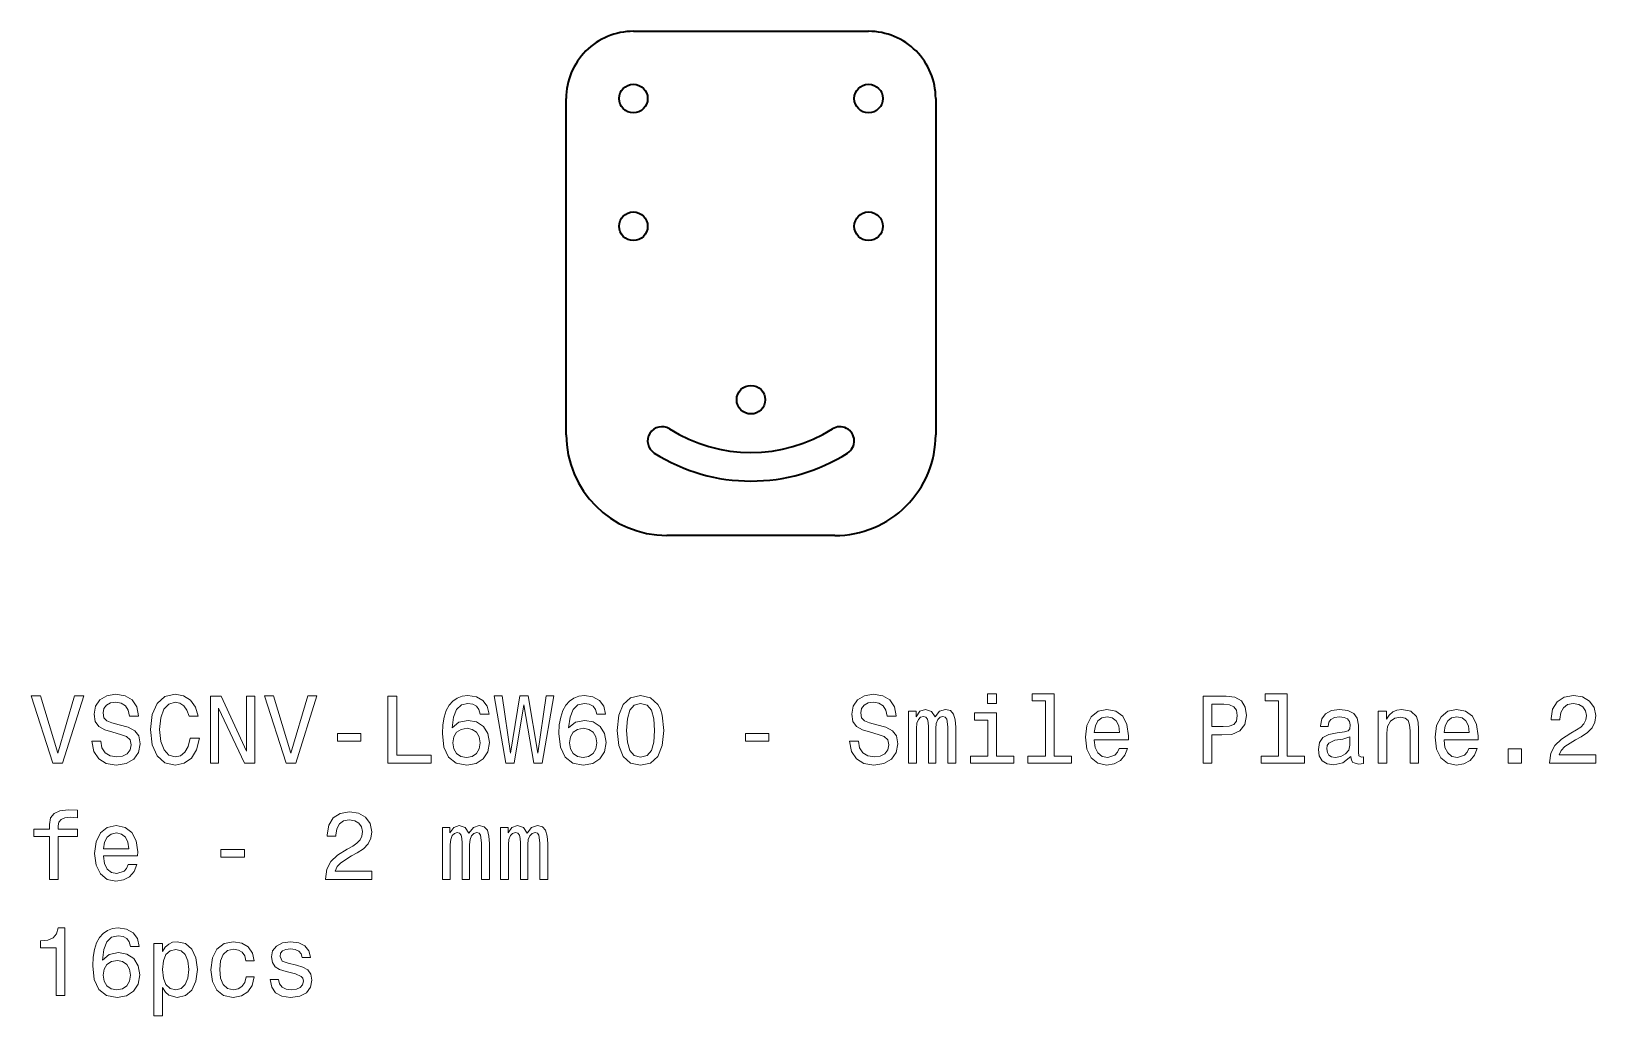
# Model space of a CAD drawing. Extents: x -6853 to 6025, y 489 to 1946.
# Drawn here: x -3615.9 to -3150.3, y 999.3 to 1292.2 of the extents above; entities that cross this region are included whole.
import ezdxf

# ---------------------------------------------------------------- set-up
doc = ezdxf.new("R2010")
doc.units = 0

msp = doc.modelspace()

# ---------------------------------------------------------------- linework, layer by layer
at = {"color": 7, "lineweight": 35}
for p, q in [((-3436.706299, 1292.192261), (-3366.706299, 1292.192261)), ((-3456.706299, 1172.192261), (-3456.706299, 1272.192261)), ((-3346.706299, 1272.192261), (-3346.706299, 1172.192261)), ((-3376.706299, 1142.192261), (-3426.706299, 1142.192261))]:
    msp.add_line(p, q, dxfattribs=at)
at = {"color": 7, "lineweight": 13}
for points in [[(-3603.017578, 1094.468872), (-3608.031982, 1077.437134), (-3613.19043, 1094.468872), (-3615.928223, 1094.468872), (-3609.4729, 1074.440063), (-3606.591064, 1074.440063), (-3600.279785, 1094.468872)], [(-3595.236572, 1081.039429), (-3597.859131, 1081.039429), (-3597.282715, 1077.984741), (-3595.841797, 1075.736938), (-3593.622803, 1074.382446), (-3590.625488, 1073.892456), (-3587.657227, 1074.353638), (-3585.438232, 1075.621582), (-3584.026123, 1077.610107), (-3583.507568, 1080.232544), (-3583.939697, 1082.595703), (-3585.150146, 1084.123047), (-3587.109863, 1085.131714), (-3589.732178, 1085.880981), (-3591.97998, 1086.428589), (-3593.449707, 1087.0625), (-3594.285645, 1087.984741), (-3594.544922, 1089.425659), (-3594.285645, 1090.722534), (-3593.536377, 1091.702271), (-3592.383545, 1092.365112), (-3590.798584, 1092.595703), (-3589.18457, 1092.307495), (-3587.916748, 1091.529419), (-3587.081055, 1090.232544), (-3586.67749, 1088.474609), (-3584.054932, 1088.474609), (-3584.054932, 1088.532227), (-3584.516113, 1091.241211), (-3585.870605, 1093.258545), (-3588.003174, 1094.526489), (-3590.88501, 1094.95874), (-3593.478516, 1094.526489), (-3595.49585, 1093.316162), (-3596.792725, 1091.442993), (-3597.253906, 1089.022217), (-3596.87915, 1086.86084), (-3595.78418, 1085.391113), (-3594.054932, 1084.411255), (-3591.691895, 1083.661987), (-3589.357666, 1082.999146), (-3587.599609, 1082.365112), (-3586.533447, 1081.442993), (-3586.158691, 1079.944336), (-3586.504639, 1078.416992), (-3587.397949, 1077.264282), (-3588.752441, 1076.543823), (-3590.510254, 1076.313232), (-3592.469971, 1076.630249), (-3593.968506, 1077.55249), (-3594.919434, 1079.051025)], [(-3568.666016, 1081.875244), (-3569.242432, 1079.454468), (-3570.193359, 1077.725342), (-3571.519043, 1076.659058), (-3573.075195, 1076.313232), (-3574.948486, 1076.832031), (-3576.418213, 1078.388184), (-3577.397949, 1080.924194), (-3577.714844, 1084.440063), (-3577.397949, 1087.927124), (-3576.447021, 1090.491943), (-3574.977295, 1092.048096), (-3573.075195, 1092.595703), (-3571.691895, 1092.307495), (-3570.510254, 1091.50061), (-3569.588135, 1090.203735), (-3568.954102, 1088.416992), (-3566.216309, 1088.416992), (-3567.081055, 1091.154785), (-3568.57959, 1093.229736), (-3570.625488, 1094.526489), (-3573.075195, 1094.987671), (-3576.129883, 1094.267212), (-3578.464111, 1092.249878), (-3579.962891, 1088.935791), (-3580.481445, 1084.440063), (-3579.962891, 1079.944336), (-3578.464111, 1076.630249), (-3576.129883, 1074.584106), (-3573.075195, 1073.892456), (-3570.39502, 1074.440063), (-3568.233643, 1075.967407), (-3566.706299, 1078.474609), (-3565.899414, 1081.875244)], [(-3562.556396, 1074.440063), (-3560.164551, 1074.440063), (-3560.164551, 1090.837769), (-3552.498779, 1074.440063), (-3549.415283, 1074.440063), (-3549.415283, 1094.440063), (-3551.835938, 1094.440063), (-3551.835938, 1078.042358), (-3559.415283, 1094.440063), (-3562.556396, 1094.440063)], [(-3533.622803, 1094.468872), (-3538.637207, 1077.437134), (-3543.795654, 1094.468872), (-3546.533447, 1094.468872), (-3540.078125, 1074.440063), (-3537.196289, 1074.440063), (-3530.88501, 1094.468872)], [(-3509.789795, 1074.440063), (-3496.936768, 1074.440063), (-3496.936768, 1076.86084), (-3507.138672, 1076.86084), (-3507.138672, 1094.440063), (-3509.789795, 1094.440063)], [(-3479.674561, 1089.051025), (-3480.222168, 1091.385254), (-3481.490234, 1093.11438), (-3483.449707, 1094.209473), (-3485.98584, 1094.584106), (-3487.686035, 1094.382446), (-3489.155762, 1093.834839), (-3490.452637, 1092.941528), (-3491.547852, 1091.673462), (-3492.412354, 1090.088501), (-3493.046387, 1088.157593), (-3493.449707, 1085.880981), (-3493.565186, 1083.316162), (-3493.104004, 1079.223877), (-3491.691895, 1076.255615), (-3489.415283, 1074.468872), (-3486.302734, 1073.863647), (-3483.507568, 1074.382446), (-3481.375, 1075.736938), (-3479.991699, 1077.869507), (-3479.501709, 1080.578369), (-3479.991699, 1083.316162), (-3481.317383, 1085.419922), (-3483.363281, 1086.745483), (-3485.899414, 1087.206665), (-3488.637207, 1086.630249), (-3490.68335, 1084.987671), (-3490.250977, 1088.157593), (-3489.328857, 1090.434326), (-3487.916748, 1091.788818), (-3485.957031, 1092.249878), (-3484.516113, 1092.019287), (-3483.420898, 1091.414185), (-3482.700439, 1090.405518), (-3482.325928, 1089.051025)], [(-3474.688965, 1074.440063), (-3472.153076, 1074.440063), (-3469.27124, 1091.788818), (-3466.302734, 1074.440063), (-3463.88208, 1074.440063), (-3460.366211, 1094.468872), (-3462.671631, 1094.468872), (-3465.150146, 1077.437134), (-3468.003174, 1094.468872), (-3470.510254, 1094.468872), (-3473.305664, 1077.437134), (-3475.78418, 1094.468872), (-3478.147217, 1094.468872)], [(-3444.977295, 1089.051025), (-3445.524658, 1091.385254), (-3446.792725, 1093.11438), (-3448.752441, 1094.209473), (-3451.28833, 1094.584106), (-3452.98877, 1094.382446), (-3454.458496, 1093.834839), (-3455.755371, 1092.941528), (-3456.850342, 1091.673462), (-3457.714844, 1090.088501), (-3458.348877, 1088.157593), (-3458.752441, 1085.880981), (-3458.867676, 1083.316162), (-3458.406494, 1079.223877), (-3456.994385, 1076.255615), (-3454.717773, 1074.468872), (-3451.605469, 1073.863647), (-3448.810059, 1074.382446), (-3446.67749, 1075.736938), (-3445.294189, 1077.869507), (-3444.804199, 1080.578369), (-3445.294189, 1083.316162), (-3446.619873, 1085.419922), (-3448.666016, 1086.745483), (-3451.201904, 1087.206665), (-3453.939697, 1086.630249), (-3455.98584, 1084.987671), (-3455.553467, 1088.157593), (-3454.631348, 1090.434326), (-3453.219238, 1091.788818), (-3451.259521, 1092.249878), (-3449.818604, 1092.019287), (-3448.723633, 1091.414185), (-3448.003174, 1090.405518), (-3447.628418, 1089.051025)], [(-3441.490234, 1084.209473), (-3441.057861, 1079.685059), (-3439.703369, 1076.457397), (-3437.541992, 1074.497681), (-3434.544922, 1073.863647), (-3431.57666, 1074.497681), (-3429.415283, 1076.457397), (-3428.0896, 1079.685059), (-3427.628418, 1084.209473), (-3428.0896, 1088.7052), (-3428.637207, 1090.491943), (-3429.415283, 1091.96167), (-3431.57666, 1093.921387), (-3434.544922, 1094.584106), (-3437.541992, 1093.921387), (-3439.703369, 1091.932861), (-3441.057861, 1088.7052)], [(-3369.703369, 1081.039429), (-3372.325928, 1081.039429), (-3371.749512, 1077.984741), (-3370.308594, 1075.736938), (-3368.0896, 1074.382446), (-3365.092529, 1073.892456), (-3362.124023, 1074.353638), (-3359.905029, 1075.621582), (-3358.49292, 1077.610107), (-3357.974365, 1080.232544), (-3358.406494, 1082.595703), (-3359.616943, 1084.123047), (-3361.57666, 1085.131714), (-3364.198975, 1085.880981), (-3366.446777, 1086.428589), (-3367.916748, 1087.0625), (-3368.752441, 1087.984741), (-3369.011719, 1089.425659), (-3368.752441, 1090.722534), (-3368.003174, 1091.702271), (-3366.850342, 1092.365112), (-3365.265381, 1092.595703), (-3363.651611, 1092.307495), (-3362.383545, 1091.529419), (-3361.547852, 1090.232544), (-3361.144287, 1088.474609), (-3358.521729, 1088.474609), (-3358.521729, 1088.532227), (-3358.98291, 1091.241211), (-3360.337402, 1093.258545), (-3362.469971, 1094.526489), (-3365.351807, 1094.95874), (-3367.945557, 1094.526489), (-3369.962646, 1093.316162), (-3371.259521, 1091.442993), (-3371.720703, 1089.022217), (-3371.345947, 1086.86084), (-3370.250977, 1085.391113), (-3368.521729, 1084.411255), (-3366.158691, 1083.661987), (-3363.824463, 1082.999146), (-3362.066406, 1082.365112), (-3361.000244, 1081.442993), (-3360.625488, 1079.944336), (-3360.971436, 1078.416992), (-3361.864746, 1077.264282), (-3363.219238, 1076.543823), (-3364.977051, 1076.313232), (-3366.936768, 1076.630249), (-3368.435303, 1077.55249), (-3369.386475, 1079.051025)], [(-3328.57959, 1095.131714), (-3331.259521, 1095.131714), (-3331.259521, 1092.249878), (-3328.57959, 1092.249878)], [(-3314.026123, 1092.999146), (-3314.026123, 1076.572632), (-3319.242188, 1076.572632), (-3319.242188, 1074.440063), (-3306.302734, 1074.440063), (-3306.302734, 1076.572632), (-3311.490234, 1076.572632), (-3311.490234, 1095.131714), (-3318.003174, 1095.131714), (-3318.003174, 1092.999146)], [(-3267.138672, 1074.440063), (-3264.487305, 1074.440063), (-3264.487305, 1082.883911), (-3261.547852, 1082.883911), (-3258.57959, 1083.027954), (-3256.216309, 1084.036621), (-3254.688965, 1085.996216), (-3254.17041, 1088.676392), (-3254.57373, 1091.154785), (-3255.726563, 1092.970337), (-3257.628418, 1094.06543), (-3260.222168, 1094.440063), (-3267.138672, 1094.440063)], [(-3244.631348, 1092.999146), (-3244.631348, 1076.572632), (-3249.847656, 1076.572632), (-3249.847656, 1074.440063), (-3236.907959, 1074.440063), (-3236.907959, 1076.572632), (-3242.095459, 1076.572632), (-3242.095459, 1095.131714), (-3248.608398, 1095.131714), (-3248.608398, 1092.999146)], [(-3163.997559, 1074.440063), (-3150.250977, 1074.440063), (-3150.250977, 1076.918457), (-3161.115479, 1076.918457), (-3160.510498, 1078.272949), (-3159.4729, 1079.396851), (-3156.27417, 1081.442993), (-3154.57373, 1082.307495), (-3152.671875, 1083.546631), (-3151.317383, 1084.987671), (-3150.539307, 1086.687866), (-3150.250977, 1088.618774), (-3150.740967, 1091.039429), (-3152.095459, 1092.941528), (-3154.17041, 1094.151855), (-3156.850586, 1094.584106), (-3159.616943, 1094.094238), (-3161.720703, 1092.739746), (-3163.075195, 1090.578369), (-3163.536377, 1087.725342), (-3163.536377, 1087.321899), (-3160.913818, 1087.321899), (-3160.913818, 1087.55249), (-3160.654541, 1089.512085), (-3159.876465, 1090.953003), (-3158.637207, 1091.875244), (-3156.994629, 1092.192261), (-3155.322998, 1091.904053), (-3154.083984, 1091.183594), (-3153.276855, 1090.059692), (-3152.98877, 1088.647583), (-3153.19043, 1087.321899), (-3153.738037, 1086.197998), (-3154.660156, 1085.21814), (-3155.928223, 1084.353638), (-3157.628418, 1083.431396), (-3160.452637, 1081.644653), (-3162.441162, 1079.742676), (-3163.622803, 1077.437134), (-3163.997559, 1074.526489)], [(-3438.723633, 1084.209473), (-3438.49292, 1087.696533), (-3437.772461, 1090.203735), (-3436.47583, 1091.673462), (-3434.544922, 1092.192261), (-3432.642822, 1091.673462), (-3431.345947, 1090.203735), (-3430.625488, 1087.696533), (-3430.39502, 1084.209473), (-3430.625488, 1080.693726), (-3431.345947, 1078.186401), (-3432.642822, 1076.716675), (-3434.544922, 1076.226807), (-3436.47583, 1076.716675), (-3437.772461, 1078.186401), (-3438.49292, 1080.693726)], [(-3354.775391, 1074.440063), (-3352.441162, 1074.440063), (-3352.441162, 1084.785889), (-3352.297119, 1086.342041), (-3351.864746, 1087.465942), (-3351.201904, 1088.128784), (-3350.337402, 1088.388184), (-3349.645752, 1088.157593), (-3349.18457, 1087.581299), (-3348.954102, 1086.60144), (-3348.867676, 1085.304565), (-3348.867676, 1074.440063), (-3346.67749, 1074.440063), (-3346.67749, 1084.785889), (-3346.533447, 1086.313232), (-3346.101074, 1087.437134), (-3345.409424, 1088.128784), (-3344.544922, 1088.388184), (-3343.853271, 1088.157593), (-3343.39209, 1087.581299), (-3343.104004, 1085.304565), (-3343.104004, 1074.440063), (-3340.769531, 1074.440063), (-3340.769531, 1085.131714), (-3340.913818, 1087.350708), (-3341.374756, 1089.051025), (-3342.297119, 1090.088501), (-3343.795654, 1090.463135), (-3345.553467, 1089.886719), (-3346.907959, 1088.215332), (-3347.974365, 1089.85791), (-3349.760986, 1090.463135), (-3351.403564, 1089.886719), (-3352.527588, 1088.272949), (-3352.527588, 1089.915527), (-3354.775391, 1089.915527)], [(-3299.501709, 1081.442993), (-3289.357666, 1081.442993), (-3289.328857, 1082.624512), (-3289.789795, 1085.938599), (-3291.057861, 1088.416992), (-3293.075195, 1089.915527), (-3295.755371, 1090.463135), (-3298.377686, 1089.886719), (-3300.39502, 1088.272949), (-3301.691895, 1085.650391), (-3302.153076, 1082.192261), (-3301.720703, 1078.647583), (-3300.423828, 1076.053955), (-3298.435303, 1074.440063), (-3295.841797, 1073.892456), (-3293.593994, 1074.267212), (-3291.749512, 1075.246948), (-3290.39502, 1076.803223), (-3289.616943, 1078.878052), (-3292.124023, 1078.878052), (-3292.642822, 1077.725342), (-3293.39209, 1076.86084), (-3295.524658, 1076.169189), (-3297.16748, 1076.486206), (-3298.406494, 1077.494873), (-3299.213379, 1079.137451), (-3299.501709, 1081.356445)], [(-3260.942627, 1091.990479), (-3259.213379, 1091.817627), (-3257.945557, 1091.27002), (-3257.196289, 1090.261353), (-3256.936768, 1088.676392), (-3257.225098, 1087.004883), (-3258.003174, 1085.996216), (-3259.328857, 1085.477539), (-3261.144287, 1085.333496), (-3264.487305, 1085.333496), (-3264.487305, 1091.990479)], [(-3223.132813, 1076.457397), (-3223.132813, 1076.37085), (-3222.98877, 1075.391113), (-3222.556396, 1074.699463), (-3220.740967, 1074.151855), (-3219.328857, 1074.382446), (-3219.328857, 1076.342041), (-3219.934082, 1076.255615), (-3220.740967, 1076.630249), (-3220.88501, 1077.782959), (-3220.88501, 1085.794556), (-3221.230713, 1087.840698), (-3222.239502, 1089.281616), (-3223.997314, 1090.146118), (-3226.47583, 1090.463135), (-3228.896484, 1090.11731), (-3230.68335, 1089.137451), (-3231.807129, 1087.610107), (-3232.181885, 1085.592773), (-3232.181885, 1085.419922), (-3229.905273, 1085.419922), (-3229.703369, 1086.630249), (-3229.069336, 1087.494873), (-3228.031982, 1088.01355), (-3226.562256, 1088.215332), (-3225.150146, 1088.071167), (-3224.141602, 1087.638916), (-3223.536377, 1086.889648), (-3223.334473, 1085.852173), (-3223.449707, 1084.641846), (-3223.910889, 1084.036621), (-3225.063721, 1083.748413), (-3227.225098, 1083.517822), (-3229.703369, 1082.999146), (-3231.461426, 1082.076904), (-3232.498779, 1080.635986), (-3232.815918, 1078.503418), (-3232.527588, 1076.60144), (-3231.634277, 1075.189331), (-3230.193359, 1074.296021), (-3228.204834, 1073.979004), (-3225.524658, 1074.584106)], [(-3214.977295, 1074.440063), (-3212.441162, 1074.440063), (-3212.441162, 1083.373779), (-3212.181885, 1085.419922), (-3211.346191, 1086.918457), (-3210.049316, 1087.840698), (-3208.320068, 1088.186401), (-3206.937012, 1087.898315), (-3206.072266, 1087.120117), (-3205.640137, 1085.823364), (-3205.49585, 1084.094238), (-3205.49585, 1074.440063), (-3202.959961, 1074.440063), (-3202.959961, 1084.612915), (-3203.075195, 1086.659058), (-3203.593994, 1088.359375), (-3205.294189, 1089.915527), (-3207.945557, 1090.463135), (-3209.415283, 1090.261353), (-3210.654541, 1089.713867), (-3211.720703, 1088.791626), (-3212.556396, 1087.55249), (-3212.556396, 1089.915527), (-3214.977295, 1089.915527)], [(-3195.409424, 1081.442993), (-3185.265381, 1081.442993), (-3185.236572, 1082.624512), (-3185.697754, 1085.938599), (-3186.96582, 1088.416992), (-3188.98291, 1089.915527), (-3191.663086, 1090.463135), (-3194.285645, 1089.886719), (-3196.302979, 1088.272949), (-3197.599609, 1085.650391), (-3198.060791, 1082.192261), (-3197.628418, 1078.647583), (-3196.331787, 1076.053955), (-3194.343262, 1074.440063), (-3191.749512, 1073.892456), (-3189.501709, 1074.267212), (-3187.657227, 1075.246948), (-3186.302979, 1076.803223), (-3185.524902, 1078.878052), (-3188.031982, 1078.878052), (-3188.550781, 1077.725342), (-3189.300049, 1076.86084), (-3191.432617, 1076.169189), (-3193.075195, 1076.486206), (-3194.314453, 1077.494873), (-3195.121338, 1079.137451), (-3195.409424, 1081.356445)], [(-3328.666016, 1076.572632), (-3328.666016, 1089.396851), (-3335.178955, 1089.396851), (-3335.178955, 1087.235474), (-3331.201904, 1087.235474), (-3331.201904, 1076.572632), (-3336.38916, 1076.572632), (-3336.38916, 1074.440063), (-3323.420898, 1074.440063), (-3323.420898, 1076.572632)], [(-3299.501709, 1083.575562), (-3299.18457, 1085.563965), (-3298.406494, 1087.033691), (-3297.225098, 1087.927124), (-3295.668945, 1088.244141), (-3294.141357, 1087.927124), (-3292.959961, 1087.033691), (-3292.239502, 1085.563965), (-3291.97998, 1083.575562)], [(-3195.409424, 1083.575562), (-3195.092529, 1085.563965), (-3194.314453, 1087.033691), (-3193.132813, 1087.927124), (-3191.57666, 1088.244141), (-3190.049316, 1087.927124), (-3188.867676, 1087.033691), (-3188.147217, 1085.563965), (-3187.887939, 1083.575562)], [(-3524.775391, 1081.039429), (-3517.801514, 1081.039429), (-3517.801514, 1083.316162), (-3524.775391, 1083.316162)], [(-3482.297119, 1080.549561), (-3482.614014, 1078.734009), (-3483.420898, 1077.350708), (-3484.717773, 1076.428589), (-3486.331543, 1076.140381), (-3488.031982, 1076.428589), (-3489.328857, 1077.321899), (-3490.164551, 1078.7052), (-3490.423828, 1080.520752), (-3490.135742, 1082.307495), (-3489.328857, 1083.661987), (-3488.003174, 1084.526489), (-3486.216309, 1084.843506), (-3484.660156, 1084.526489), (-3483.420898, 1083.690796), (-3482.614014, 1082.336304)], [(-3447.599609, 1080.549561), (-3447.916748, 1078.734009), (-3448.723633, 1077.350708), (-3450.020508, 1076.428589), (-3451.634277, 1076.140381), (-3453.334473, 1076.428589), (-3454.631348, 1077.321899), (-3455.467041, 1078.7052), (-3455.726563, 1080.520752), (-3455.438232, 1082.307495), (-3454.631348, 1083.661987), (-3453.305664, 1084.526489), (-3451.519043, 1084.843506), (-3449.962891, 1084.526489), (-3448.723633, 1083.690796), (-3447.916748, 1082.336304)], [(-3403.334473, 1081.039429), (-3396.360352, 1081.039429), (-3396.360352, 1083.316162), (-3403.334473, 1083.316162)], [(-3223.420898, 1079.85791), (-3223.766846, 1078.359375), (-3224.688965, 1077.206665), (-3226.072266, 1076.457397), (-3227.772705, 1076.197998), (-3228.867676, 1076.342041), (-3229.645752, 1076.803223), (-3230.135742, 1077.610107), (-3230.279785, 1078.734009), (-3230.164551, 1079.742676), (-3229.703369, 1080.463135), (-3227.859131, 1081.27002), (-3225.524658, 1081.615845), (-3223.420898, 1082.307495)], [(-3176.302979, 1074.440063), (-3172.325928, 1074.440063), (-3172.325928, 1078.734009), (-3176.302979, 1078.734009)], [(-3610.481445, 1052.682129), (-3610.481445, 1039.886719), (-3607.945557, 1039.886719), (-3607.945557, 1052.682129), (-3602.181885, 1052.682129), (-3602.181885, 1054.843506), (-3607.945557, 1054.843506), (-3607.945557, 1055.794556), (-3607.743652, 1056.947266), (-3607.081055, 1057.725342), (-3605.957031, 1058.186401), (-3604.343262, 1058.359375), (-3602.181885, 1058.244019), (-3602.181885, 1060.434326), (-3604.919434, 1060.578369), (-3607.397949, 1060.31897), (-3609.126953, 1059.540894), (-3610.164551, 1058.186401), (-3610.481445, 1056.255615), (-3610.481445, 1054.843506), (-3615.121338, 1054.843506), (-3615.121338, 1052.682129)], [(-3528.320068, 1039.886719), (-3514.57373, 1039.886719), (-3514.57373, 1042.365112), (-3525.438232, 1042.365112), (-3524.833008, 1043.719604), (-3523.795654, 1044.843506), (-3520.59668, 1046.889648), (-3518.896484, 1047.75415), (-3516.994385, 1048.993408), (-3515.640137, 1050.434326), (-3514.861816, 1052.134521), (-3514.57373, 1054.06543), (-3515.063721, 1056.486084), (-3516.418213, 1058.388184), (-3518.493164, 1059.598511), (-3521.173096, 1060.030762), (-3523.939697, 1059.540894), (-3526.043457, 1058.186401), (-3527.397949, 1056.025024), (-3527.859131, 1053.171997), (-3527.859131, 1052.768555), (-3525.236572, 1052.768555), (-3525.236572, 1052.999146), (-3524.977295, 1054.95874), (-3524.199219, 1056.399658), (-3522.959961, 1057.321899), (-3521.317139, 1057.638916), (-3519.645752, 1057.350708), (-3518.406494, 1056.630249), (-3517.599609, 1055.506348), (-3517.311523, 1054.094238), (-3517.513184, 1052.768555), (-3518.060791, 1051.644653), (-3518.98291, 1050.664795), (-3520.250977, 1049.800293), (-3521.951172, 1048.878052), (-3524.775391, 1047.091309), (-3526.763916, 1045.189331), (-3527.945557, 1042.883789), (-3528.320068, 1039.973145)], [(-3594.429688, 1046.889648), (-3584.285645, 1046.889648), (-3584.256836, 1048.071167), (-3584.717773, 1051.385254), (-3585.98584, 1053.863647), (-3588.003174, 1055.362183), (-3590.68335, 1055.90979), (-3593.305664, 1055.333374), (-3595.322998, 1053.719604), (-3596.619873, 1051.097046), (-3597.081055, 1047.638916), (-3596.648682, 1044.094238), (-3595.351807, 1041.50061), (-3593.363281, 1039.886719), (-3590.769775, 1039.339111), (-3588.521973, 1039.713867), (-3586.67749, 1040.693604), (-3585.322998, 1042.249878), (-3584.544922, 1044.324707), (-3587.052002, 1044.324707), (-3587.570801, 1043.171997), (-3588.320068, 1042.307495), (-3590.452637, 1041.615845), (-3592.095459, 1041.932861), (-3593.334473, 1042.941528), (-3594.141357, 1044.584106), (-3594.429688, 1046.803101)], [(-3594.429688, 1049.022217), (-3594.112549, 1051.01062), (-3593.334473, 1052.480347), (-3592.153076, 1053.373779), (-3590.59668, 1053.690796), (-3589.069336, 1053.373779), (-3587.887939, 1052.480347), (-3587.16748, 1051.01062), (-3586.907959, 1049.022217)], [(-3493.565186, 1039.886719), (-3491.230713, 1039.886719), (-3491.230713, 1050.232544), (-3491.08667, 1051.788696), (-3490.654541, 1052.912598), (-3489.991699, 1053.575439), (-3489.126953, 1053.834839), (-3488.435303, 1053.604248), (-3487.974365, 1053.027954), (-3487.743652, 1052.048096), (-3487.657227, 1050.751221), (-3487.657227, 1039.886719), (-3485.467041, 1039.886719), (-3485.467041, 1050.232544), (-3485.322998, 1051.759888), (-3484.890625, 1052.883789), (-3484.199219, 1053.575439), (-3483.334473, 1053.834839), (-3482.642822, 1053.604248), (-3482.181885, 1053.027954), (-3481.893555, 1050.751221), (-3481.893555, 1039.886719), (-3479.559326, 1039.886719), (-3479.559326, 1050.578369), (-3479.703369, 1052.797363), (-3480.164551, 1054.497681), (-3481.08667, 1055.535156), (-3482.585205, 1055.90979), (-3484.343262, 1055.333374), (-3485.697754, 1053.661987), (-3486.763916, 1055.304565), (-3488.550781, 1055.90979), (-3490.193359, 1055.333374), (-3491.317139, 1053.719604), (-3491.317139, 1055.362183), (-3493.565186, 1055.362183)], [(-3476.216309, 1039.886719), (-3473.88208, 1039.886719), (-3473.88208, 1050.232544), (-3473.738037, 1051.788696), (-3473.305664, 1052.912598), (-3472.642822, 1053.575439), (-3471.77832, 1053.834839), (-3471.08667, 1053.604248), (-3470.625488, 1053.027954), (-3470.39502, 1052.048096), (-3470.308594, 1050.751221), (-3470.308594, 1039.886719), (-3468.118408, 1039.886719), (-3468.118408, 1050.232544), (-3467.974365, 1051.759888), (-3467.541992, 1052.883789), (-3466.850342, 1053.575439), (-3465.98584, 1053.834839), (-3465.294189, 1053.604248), (-3464.833008, 1053.027954), (-3464.544922, 1050.751221), (-3464.544922, 1039.886719), (-3462.210693, 1039.886719), (-3462.210693, 1050.578369), (-3462.354736, 1052.797363), (-3462.815918, 1054.497681), (-3463.738037, 1055.535156), (-3465.236572, 1055.90979), (-3466.994385, 1055.333374), (-3468.348877, 1053.661987), (-3469.415283, 1055.304565), (-3471.201904, 1055.90979), (-3472.844727, 1055.333374), (-3473.968506, 1053.719604), (-3473.968506, 1055.362183), (-3476.216309, 1055.362183)], [(-3559.4729, 1046.486084), (-3552.498779, 1046.486084), (-3552.498779, 1048.762817), (-3559.4729, 1048.762817)], [(-3608.550781, 1005.333435), (-3605.928223, 1005.333435), (-3605.928223, 1025.477539), (-3607.887939, 1025.477539), (-3608.406494, 1023.719604), (-3609.444092, 1022.538025), (-3611.029053, 1021.846375), (-3613.219238, 1021.615845), (-3613.219238, 1019.569763), (-3608.550781, 1019.569763)], [(-3583.766846, 1019.944397), (-3584.314453, 1022.278687), (-3585.582275, 1024.007813), (-3587.541992, 1025.102905), (-3590.078125, 1025.477539), (-3591.77832, 1025.275757), (-3593.248047, 1024.728271), (-3594.544922, 1023.8349), (-3595.640137, 1022.566895), (-3596.504639, 1020.981873), (-3597.138672, 1019.051025), (-3597.541992, 1016.774353), (-3597.657227, 1014.209534), (-3597.196289, 1010.11731), (-3595.78418, 1007.148987), (-3593.507568, 1005.362244), (-3590.39502, 1004.75708), (-3587.599609, 1005.275818), (-3585.467041, 1006.630249), (-3584.08374, 1008.762817), (-3583.593994, 1011.471741), (-3584.08374, 1014.209534), (-3585.409424, 1016.313232), (-3587.455566, 1017.638916), (-3589.991699, 1018.099976), (-3592.729248, 1017.523621), (-3594.775391, 1015.880981), (-3594.343262, 1019.051025), (-3593.420898, 1021.327698), (-3592.008789, 1022.682129), (-3590.049316, 1023.14325), (-3588.608398, 1022.912659), (-3587.513184, 1022.307495), (-3586.792725, 1021.298828), (-3586.418213, 1019.944397)], [(-3576.907959, 1018.416992), (-3576.907959, 1020.80896), (-3579.444092, 1020.80896), (-3579.444092, 999.339172), (-3576.907959, 999.339172), (-3576.907959, 1007.696533), (-3576.014648, 1006.342102), (-3575.006104, 1005.44873), (-3572.469971, 1004.785889), (-3570.049316, 1005.333435), (-3568.147217, 1006.976074), (-3566.907959, 1009.569763), (-3566.447021, 1013.085571), (-3566.907959, 1016.572632), (-3568.147217, 1019.16626), (-3570.049316, 1020.780151), (-3572.469971, 1021.356506), (-3573.853271, 1021.183594), (-3575.034912, 1020.636047), (-3576.043457, 1019.713867)], [(-3552.095459, 1015.67926), (-3549.588135, 1015.67926), (-3550.106934, 1017.984741), (-3551.346191, 1019.800293), (-3553.276855, 1020.924194), (-3555.78418, 1021.356506), (-3558.550781, 1020.780151), (-3560.654541, 1019.16626), (-3561.97998, 1016.543823), (-3562.441162, 1013.027954), (-3562.008789, 1009.540955), (-3560.712158, 1006.947266), (-3558.666016, 1005.333435), (-3555.870605, 1004.785889), (-3553.39209, 1005.21814), (-3551.461426, 1006.428528), (-3550.135742, 1008.330566), (-3549.559326, 1010.866577), (-3551.97998, 1010.866577), (-3552.412354, 1009.252747), (-3553.219238, 1008.042358), (-3554.37207, 1007.293091), (-3555.78418, 1007.062561), (-3557.541992, 1007.437195), (-3558.810059, 1008.589905), (-3559.588135, 1010.463135), (-3559.847412, 1013.114441), (-3559.588135, 1015.708069), (-3558.78125, 1017.581299), (-3557.484375, 1018.734009), (-3555.78418, 1019.137451), (-3554.285645, 1018.878113), (-3553.161621, 1018.215271), (-3552.412354, 1017.120178)], [(-3537.023193, 1014.353638), (-3539.4729, 1014.929993), (-3541.28833, 1015.592773), (-3541.893555, 1016.947266), (-3541.720703, 1017.898254), (-3541.115479, 1018.589905), (-3540.135742, 1019.022217), (-3538.723633, 1019.195129), (-3537.369141, 1019.022217), (-3536.302734, 1018.503479), (-3535.611084, 1017.725342), (-3535.322998, 1016.687927), (-3532.844727, 1016.687927), (-3532.844727, 1016.745544), (-3533.276855, 1018.618713), (-3534.458496, 1020.088501), (-3536.302734, 1021.010681), (-3538.723633, 1021.356506), (-3541.173096, 1021.010681), (-3542.959961, 1020.059631), (-3544.08374, 1018.647583), (-3544.429688, 1016.86084), (-3544.170166, 1015.131714), (-3543.363281, 1013.921326), (-3542.037598, 1013.056763), (-3540.106934, 1012.451599), (-3537.282715, 1011.759949), (-3535.553467, 1011.03949), (-3535.092529, 1010.463135), (-3534.919434, 1009.598572), (-3535.178955, 1008.532288), (-3535.870605, 1007.725342), (-3536.994385, 1007.206604), (-3538.493164, 1007.033752), (-3540.078125, 1007.206604), (-3541.230713, 1007.811829), (-3542.008789, 1008.791626), (-3542.325928, 1010.146118), (-3544.775391, 1010.146118), (-3544.37207, 1007.840637), (-3543.19043, 1006.169189), (-3541.317139, 1005.160522), (-3538.723633, 1004.785889), (-3536.014648, 1005.160522), (-3534.026123, 1006.169189), (-3532.815918, 1007.78302), (-3532.383545, 1009.886719), (-3532.700439, 1011.702332), (-3533.593994, 1012.941528), (-3535.063721, 1013.748413)], [(-3586.389404, 1011.442932), (-3586.706299, 1009.62738), (-3587.513184, 1008.24408), (-3588.810059, 1007.321899), (-3590.423828, 1007.033752), (-3592.124268, 1007.321899), (-3593.420898, 1008.215271), (-3594.256836, 1009.598572), (-3594.516113, 1011.414124), (-3594.228027, 1013.200867), (-3593.420898, 1014.555359), (-3592.095459, 1015.419861), (-3590.308594, 1015.736877), (-3588.752441, 1015.419861), (-3587.513184, 1014.584167), (-3586.706299, 1013.229675)], [(-3572.902344, 1007.062561), (-3574.602539, 1007.437195), (-3575.841797, 1008.589905), (-3576.619873, 1010.463135), (-3576.87915, 1013.085571), (-3576.619873, 1015.67926), (-3575.841797, 1017.552429), (-3574.602539, 1018.676392), (-3572.902344, 1019.079834), (-3571.346191, 1018.676392), (-3570.106934, 1017.523621), (-3569.328857, 1015.650452), (-3569.040527, 1013.085571), (-3569.328857, 1010.491943), (-3570.106934, 1008.589905), (-3571.346191, 1007.437195)]]:
    msp.add_lwpolyline(points, close=True, dxfattribs=at)
at = {"color": 7, "lineweight": 35}
for centre in [(-3436.706299, 1272.192261), (-3366.706299, 1272.192261), (-3436.706299, 1234.192261), (-3366.706299, 1234.192261), (-3401.706299, 1182.592285)]:
    msp.add_circle(centre, 4.25, dxfattribs=at)
for centre, radius, start, end in [((-3436.706299, 1272.192261), 20, 90.000003, 180.000005), ((-3366.706299, 1272.192261), 20, 0, 90.000003), ((-3428.206299, 1170.313354), 4.25, 57.675333, 237.675328), ((-3401.706299, 1212.192261), 45.309, 237.675328, 302.324667), ((-3375.206299, 1170.313354), 4.25, 302.324667, 122.324672), ((-3426.706299, 1172.192261), 30, 180.000005, 269.999997), ((-3376.706299, 1172.192261), 30, 269.999997, 360), ((-3401.706299, 1212.192261), 53.809, 237.675328, 302.324667)]:
    msp.add_arc(centre, radius, start, end, dxfattribs=at)

doc.saveas('drawing.dxf')
